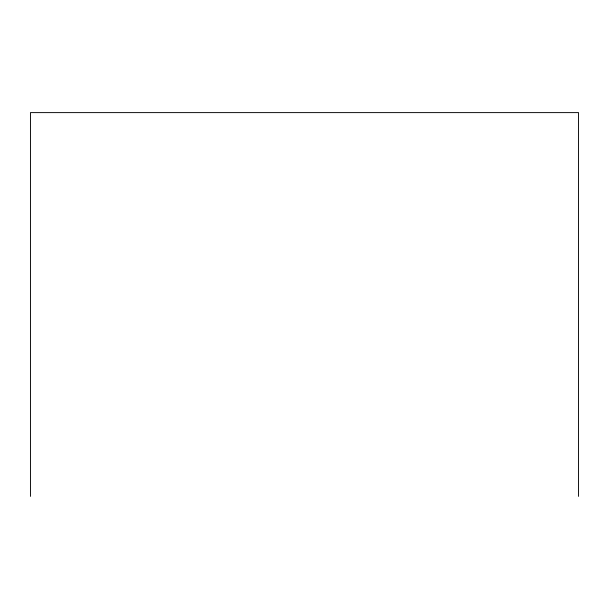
<?xml version="1.0" encoding="UTF-8"?>
<svg xmlns="http://www.w3.org/2000/svg" width="609" height="609" viewBox="0 0 609 609"><rect width="100%" height="100%" fill="white"/><g stroke="black" fill="none" stroke-linecap="round" stroke-linejoin="round"><path stroke-width="0.91" d="M578.55 496.388L578.55 112.612L30.45 112.612L30.45 496.388"/></g></svg>
